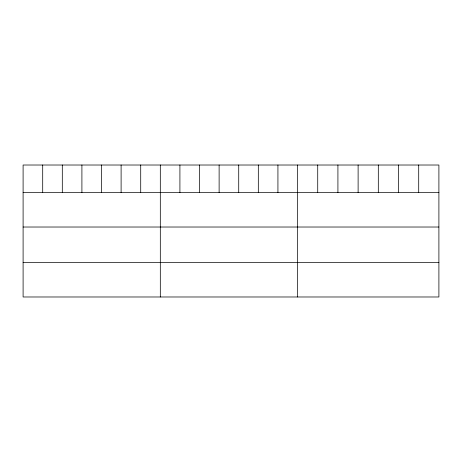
<?xml version="1.0" encoding="UTF-8"?>
<svg xmlns="http://www.w3.org/2000/svg" width="462" height="462" viewBox="0 0 462 462"><rect width="100%" height="100%" fill="white"/><g stroke="black" fill="none" stroke-linecap="round" stroke-linejoin="round"><path stroke-width="0.69" d="M438.9 192.567L438.9 296.985L23.1 296.985L23.1 165.015L438.9 165.015L438.9 192.567L23.1 192.567M23.1 227.021L438.9 227.021M23.1 262.526L438.9 262.526M418.705 165.015L418.705 192.567M398.51 165.015L398.51 192.567M378.314 165.015L378.314 192.567M358.114 165.015L358.114 192.567M337.918 165.015L337.918 192.567M317.723 165.015L317.723 192.567M297.528 165.015L297.528 296.985M277.928 165.015L277.928 192.567M258.322 165.015L258.322 192.567M238.721 165.015L238.721 192.567M219.121 165.015L219.121 192.567M199.52 165.015L199.52 192.567M179.914 165.015L179.914 192.567M160.314 165.015L160.314 296.985M140.714 165.015L140.714 192.567M121.108 165.015L121.108 192.567M101.507 165.015L101.507 192.567M81.907 165.015L81.907 192.567M62.306 165.015L62.306 192.567M42.7 165.015L42.7 192.567"/></g></svg>
